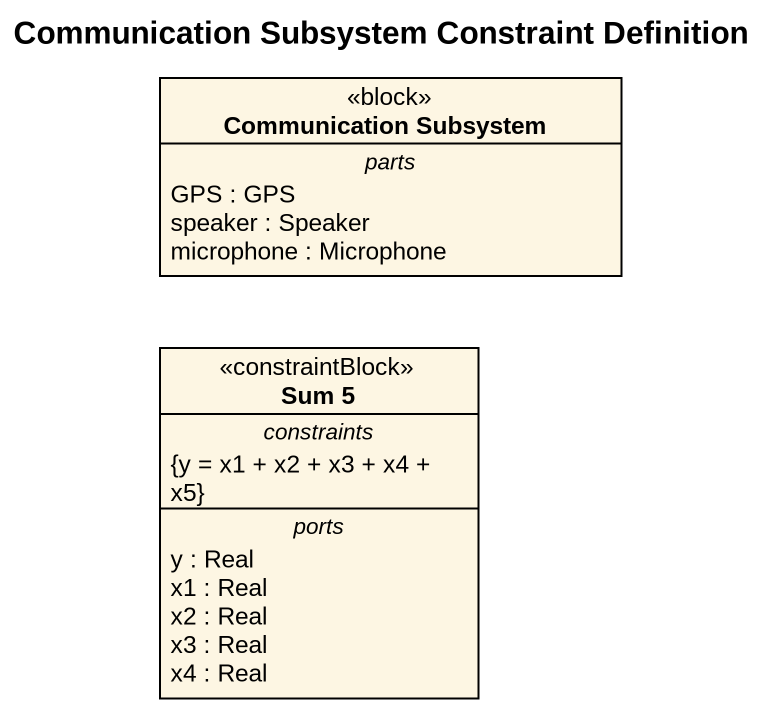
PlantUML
@startuml
title Communication Subsystem Constraint Definition
hide circle
hide empty members
class "Communication Subsystem" as Communication_Subsystem <<block>> {
  -- parts --
  GPS : GPS
  speaker : Speaker
  microphone : Microphone
}
class "Sum 5" as Sum_5 <<constraintBlock>> {
  -- constraints --
  {y = x1 + x2 + x3 + x4 + x5}
  -- ports --
  y : Real
  x1 : Real
  x2 : Real
  x3 : Real
  x4 : Real
}
@enduml
